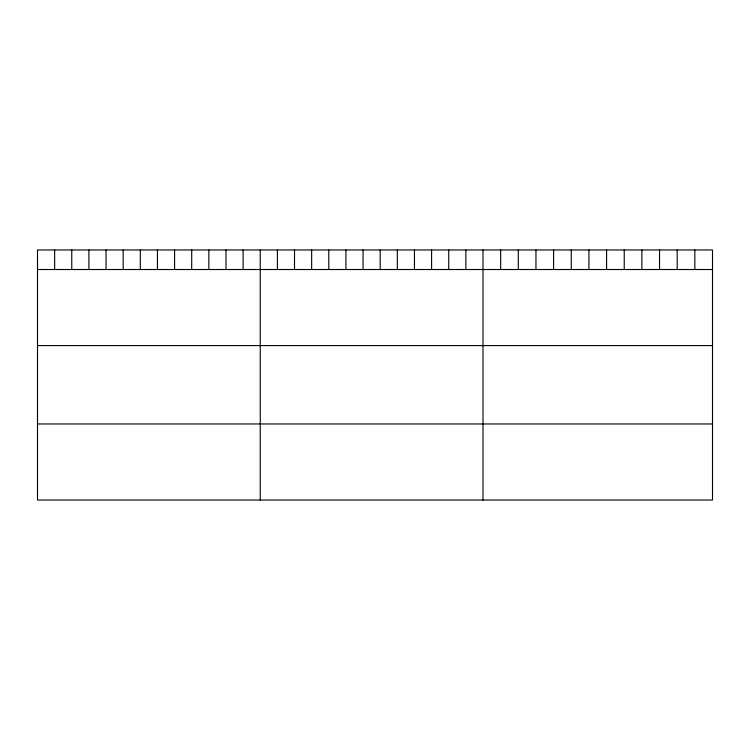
<?xml version="1.0" encoding="UTF-8"?>
<svg xmlns="http://www.w3.org/2000/svg" width="750" height="750" viewBox="0 0 750 750"><rect width="100%" height="100%" fill="white"/><g stroke="black" fill="none" stroke-linecap="round" stroke-linejoin="round"><path stroke-width="1.12" d="M712.5 269.522L712.5 500.034L37.5 500.034L37.5 249.966L712.5 249.966L712.5 269.522L37.5 269.522M37.5 345.591L712.5 345.591M37.5 423.966L712.5 423.966M694.847 249.966L694.847 269.522M677.194 249.966L677.194 269.522M659.541 249.966L659.541 269.522M641.887 249.966L641.887 269.522M624.234 249.966L624.234 269.522M606.581 249.966L606.581 269.522M588.919 249.966L588.919 269.522M571.266 249.966L571.266 269.522M553.612 249.966L553.612 269.522M535.959 249.966L535.959 269.522M518.306 249.966L518.306 269.522M500.653 249.966L500.653 269.522M483 249.966L483 500.034M465.863 249.966L465.863 269.522M448.734 249.966L448.734 269.522M431.597 249.966L431.597 269.522M414.459 249.966L414.459 269.522M397.331 249.966L397.331 269.522M380.194 249.966L380.194 269.522M363.056 249.966L363.056 269.522M345.919 249.966L345.919 269.522M328.791 249.966L328.791 269.522M311.653 249.966L311.653 269.522M294.516 249.966L294.516 269.522M277.387 249.966L277.387 269.522M260.25 249.966L260.25 500.034M243.112 249.966L243.112 269.522M225.984 249.966L225.984 269.522M208.847 249.966L208.847 269.522M191.709 249.966L191.709 269.522M174.581 249.966L174.581 269.522M157.444 249.966L157.444 269.522M140.306 249.966L140.306 269.522M123.169 249.966L123.169 269.522M106.041 249.966L106.041 269.522M88.903 249.966L88.903 269.522M71.766 249.966L71.766 269.522M54.638 249.966L54.638 269.522"/></g></svg>
